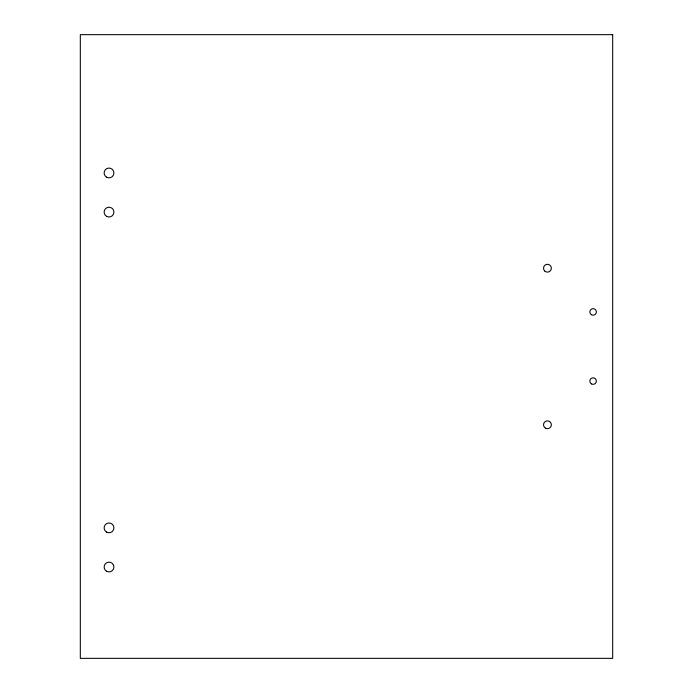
<?xml version="1.0" encoding="UTF-8"?>
<svg xmlns="http://www.w3.org/2000/svg" width="693" height="693" viewBox="0 0 693 693"><rect width="100%" height="100%" fill="white"/><g stroke="black" fill="none" stroke-linecap="round" stroke-linejoin="round"><path stroke-width="1.04" d="M612.681 34.65L80.319 34.65L80.319 658.35L612.681 658.35L612.681 34.65M544.672 270.98A3.915 3.915 0 0 0 551.221 269.222A3.915 3.915 0 0 0 546.43 264.431A3.915 3.915 0 0 0 544.672 270.98M106.575 571.249A4.894 4.894 0 0 0 113.921 567.013A4.894 4.894 0 0 0 106.575 562.777A4.894 4.894 0 0 0 106.575 571.249M545.486 428.179A3.915 3.915 0 0 0 551.359 424.792A3.915 3.915 0 0 0 545.486 421.396A3.915 3.915 0 0 0 545.486 428.179M106.575 532.103A4.894 4.894 0 0 0 113.921 527.867A4.894 4.894 0 0 0 106.575 523.631A4.894 4.894 0 0 0 106.575 532.103M106.575 177.2A4.894 4.894 0 0 0 113.921 172.964A4.894 4.894 0 0 0 106.575 168.72A4.894 4.894 0 0 0 106.575 177.2M106.575 216.346A4.894 4.894 0 0 0 113.921 212.101A4.894 4.894 0 0 0 106.575 207.865A4.894 4.894 0 0 0 106.575 216.346M591.475 314.743A3.266 3.266 0 0 0 596.37 311.919A3.266 3.266 0 0 0 591.475 309.095A3.266 3.266 0 0 0 591.475 314.743M591.475 383.905A3.266 3.266 0 0 0 596.37 381.081A3.266 3.266 0 0 0 591.475 378.257A3.266 3.266 0 0 0 591.475 383.905"/></g></svg>
